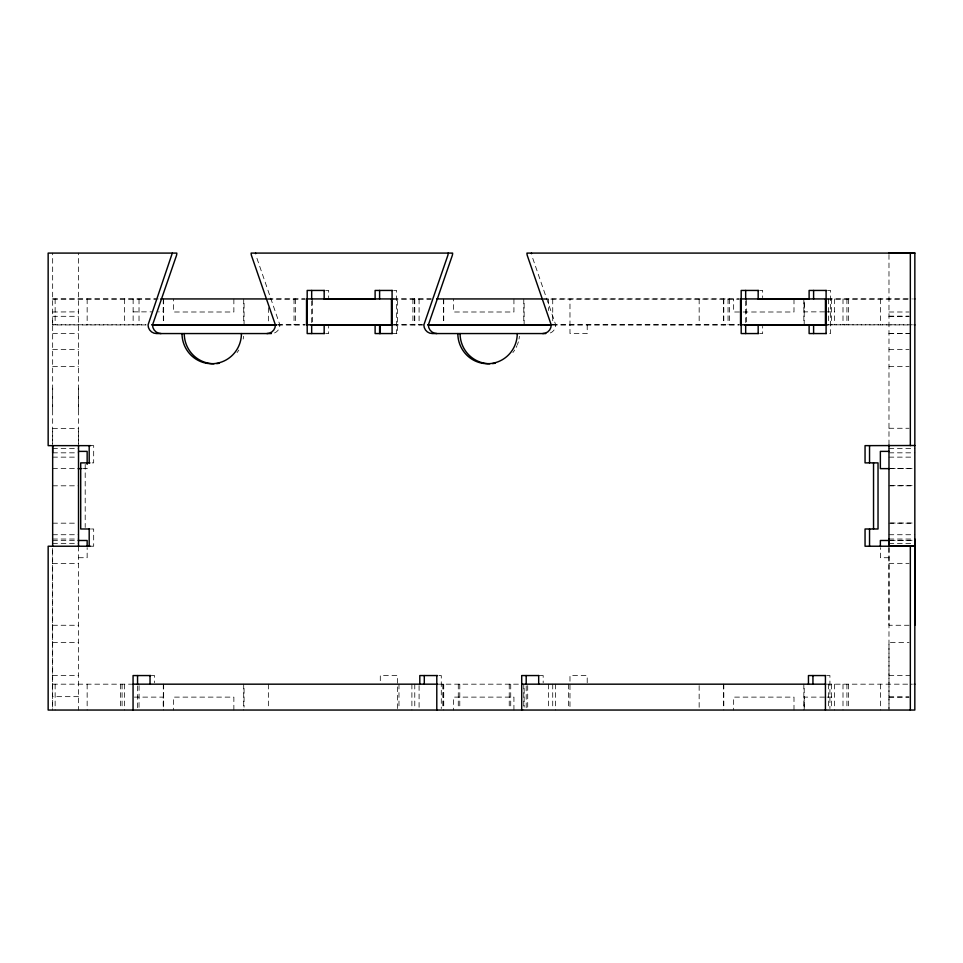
<?xml version="1.0" encoding="UTF-8"?>
<svg xmlns="http://www.w3.org/2000/svg" width="963" height="963" viewBox="0 0 963 963"><rect width="100%" height="100%" fill="white"/><g stroke="black" fill="none" stroke-linecap="round" stroke-linejoin="round"><path stroke-width="0.72" stroke-dasharray="4.82 3.61" d="M52.64 707.119L52.652 547.694L52.664 710.044M52.664 431.268L52.664 444.208L52.664 253.088M52.664 409.72L52.664 388.161M146.087 324.928L52.664 324.928L52.664 318.464M78.521 431.268L78.521 444.208L78.521 253.088M78.521 409.72L78.521 388.161M888.981 708.539L888.981 642.502L909.096 642.502M888.981 547.959L888.981 625.264L909.096 625.264M163.313 298.939L163.204 311.868L158.389 311.868M325.663 290.441L328.66 290.441L328.66 297.627M393.59 290.441L396.587 290.441L396.587 333.559M759.663 290.441L762.66 290.441L762.66 297.627M827.59 290.441L830.588 290.441L830.588 333.559L826.098 333.559M52.664 298.939L158.221 298.939M268.208 298.939L305.006 298.939M392.94 298.939L431.183 298.939M543.409 298.939L739.452 298.939M827.626 298.939L912.382 298.939M52.664 299.072L155.946 299.072M267.714 299.072L305.211 299.072M393.265 299.072L431.268 299.072M542.35 299.072L739.103 299.072M827 299.072L909.096 299.072M52.664 312L78.521 311.868M133.135 311.868L151.66 311.868M824.581 311.868L804.298 311.868L804.201 298.939M825.785 311.868L834.379 311.868M888.981 312L909.096 312M888.981 316.189L909.096 316.189M52.664 316.309L78.521 316.309M888.981 316.309L909.096 316.309M52.664 324.808L145.87 324.808M277.585 324.808L305.006 324.808M392.94 324.808L422.167 324.808M552.473 324.808L739.452 324.808M912.382 324.808L827.723 324.808L909.096 324.928M277.97 324.928L305.223 324.928M393.626 324.928L425.165 324.928M552.353 324.928L739.163 324.928M888.981 333.427L910.541 333.427M52.664 333.559L78.521 333.559M325.663 333.559L328.66 333.559L328.66 326.373M392.085 333.559L397.538 333.559L397.43 298.939M759.663 333.559L762.66 333.559L762.66 326.373M888.981 333.559L910.541 333.559M52.664 349.364L78.521 349.364M888.981 349.364L909.096 349.364M52.664 366.602L78.521 366.602M888.981 366.602L909.096 366.602M52.664 428.391L78.521 428.391M888.981 428.27L909.096 428.27M90.763 445.64L93.688 445.64L93.676 462.878L91.437 462.878M52.664 448.517L78.521 448.517M888.981 448.517L914.85 448.517M52.664 452.827L78.521 452.827M888.981 452.827L914.85 452.827M52.664 457.136L77.088 457.136M888.981 457.136L911.973 457.136M890.414 468.439L914.85 468.439M52.664 468.572L77.088 468.572M82.649 468.632L87.152 468.632L87.152 465.755M888.981 468.572L911.973 468.572M890.414 485.689L914.85 485.689M52.664 485.809L78.521 485.809M888.981 485.809L911.973 485.809M890.414 523.041L914.85 523.041M52.664 523.174L77.088 523.174M888.981 523.174L911.973 523.174M91.437 528.988L93.676 528.988L93.688 546.226L90.763 546.226M52.664 534.73L78.521 534.73M888.981 534.73L914.85 534.73M52.664 539.039L78.521 539.039M888.981 539.039L914.85 539.039M890.414 540.291L914.85 540.291M52.664 540.412L77.088 540.412M888.981 540.412L911.973 540.412M52.664 543.349L78.521 543.349M888.981 543.349L914.85 543.349M78.521 557.721L87.152 557.721L87.152 547.67M888.981 557.721L880.363 557.721L880.363 547.67M888.981 563.343L909.096 563.343M52.664 563.475L78.521 563.475M52.664 625.264L78.521 625.264M52.664 642.502L78.521 642.502M52.664 675.557L78.521 675.557M151.54 675.557L154.537 675.557L154.537 682.743M439.044 675.557L441.283 675.557L441.283 708.539M540.183 675.557L543.18 675.557L543.18 682.743M826.928 675.557L829.925 675.557L829.925 708.539M888.981 675.557L910.541 675.424M52.664 684.175L131.726 684.175M437.72 684.175L520.634 684.175M826.94 684.175L912.382 684.175M888.981 696.983L909.096 696.983M134.375 697.116L163.204 697.116L163.289 707.167M824.581 697.116L804.298 697.116L804.201 710.044L804.201 688.485M826.988 697.116L834.379 697.116M888.981 697.116L909.096 697.116M78.521 696.658L52.664 696.658M888.981 254.569L888.981 444.641M888.981 547.273L888.981 710.044M880.363 298.939L880.363 324.928M880.363 684.175L880.363 710.044M848.415 298.939L848.415 324.808M848.415 684.175L848.415 707.167M846.922 298.939L846.922 324.808M846.922 684.175L846.922 707.167M842.998 298.939L842.998 324.808M842.998 684.175L842.998 710.044M834.379 298.939L834.379 324.808M834.379 684.175L834.379 710.044M831.43 298.939L831.43 324.808M831.43 684.175L831.43 707.167M828.481 299.072L828.481 324.928M828.481 684.175L828.481 707.167M804.201 303.381L804.201 324.928M803.84 299.072L803.84 320.619M803.84 684.175L803.84 710.044M793.994 299.072L793.994 312L733.65 312L733.65 299.072M793.994 710.044L793.994 697.116L733.65 697.116L733.65 710.044M746.53 300.372L746.53 321.931M745.675 300.853L745.675 323.147M729.545 298.939L729.545 324.808M728.052 298.939L728.052 324.808M723.803 299.072L723.803 324.928M723.803 684.175L723.803 710.044M723.442 299.072L723.442 320.619M723.442 684.175L723.442 705.735M699.162 299.072L699.162 324.928M699.15 685.62L699.15 710.044M587.213 324.928L587.213 333.559L569.976 333.559L569.976 299.072M587.213 682.743L587.213 675.557L569.976 675.557L569.976 708.539M568.531 684.175L568.531 707.456M555.603 684.175L555.603 710.044M552.726 299.072L552.726 324.928M552.726 684.175L552.726 707.167M548.416 299.072L548.416 310.568M548.416 684.175L548.416 707.167M527.712 685.62L527.712 707.167M526.195 686.053L526.195 708.539M524.137 303.381L524.137 324.928M524.137 688.485L524.137 707.167M523.776 299.072L523.776 320.619M523.776 684.175L523.776 710.044M513.929 299.072L513.929 312L453.573 312L453.573 299.072M513.929 710.044L513.929 697.116L453.573 697.116L453.573 710.044M510.727 684.175L510.727 707.167M509.234 684.175L509.234 707.167M459.784 684.175L459.784 707.167M458.28 684.175L458.28 707.167M443.738 299.072L443.738 324.928M443.738 684.175L443.738 710.044M443.377 299.072L443.377 320.619M443.377 684.175L443.377 705.735M442.799 684.175L442.799 707.167M419.086 299.072L419.086 324.928M419.086 685.62L419.086 710.044M414.776 299.072L414.776 324.928M414.776 684.175L414.776 707.167M414.415 298.939L414.415 324.808M412.91 298.939L412.91 324.808M411.899 684.175L411.899 710.044M398.971 684.175L398.971 707.456M397.538 708.539L397.538 675.557L380.289 675.557L380.289 682.743M312.518 300.372L312.518 321.931M311.675 300.853L311.675 323.147M295.545 298.939L295.545 324.808M294.04 298.939L294.04 324.808M268.352 307.691L268.352 322.063M268.352 684.175L268.352 707.167M244.072 303.381L244.072 324.928M244.06 688.485L244.06 707.167M243.711 299.072L243.711 320.619M243.699 684.175L243.699 710.044M233.865 299.072L233.865 312L173.509 312L173.509 299.072M233.865 710.044L233.865 697.116L173.509 697.116L173.509 710.044M163.662 299.072L163.662 324.928M163.662 684.175L163.662 710.044M163.313 299.072L163.313 320.619M163.301 684.175L163.301 705.735M139.021 299.072L139.021 324.928M139.069 685.62L139.021 710.044M137.553 686.053L137.553 708.539M133.135 298.939L133.135 324.808M124.504 298.939L124.504 324.808M124.504 684.175L124.504 710.044M122.084 684.175L122.084 707.167M120.592 684.175L120.592 707.167M87.152 298.939L87.152 324.928M87.152 684.175L87.152 710.044M85.201 464.383L85.201 527.483M78.521 546.226L78.521 710.044M55.132 298.939L55.132 324.808M55.132 684.175L55.132 710.044M550.355 332.945A8.619 8.486 -89.9 0 0 555.723 324.928L531.805 255.556A8.438 8.33 -89.2 0 1 531.648 254.942M274.539 332.945A8.619 8.486 -90 0 0 279.896 324.928L255.989 255.556A8.643 8.511 90 0 1 255.833 254.942M519.382 336.268A30.178 29.721 89.9 0 1 519.009 339.048M518.359 341.853A30.178 29.721 89.9 0 1 517.42 344.658M517.035 345.597A30.178 29.721 89.9 0 1 516.192 347.414M514.663 350.063A30.178 29.721 89.9 0 1 512.858 352.566M243.567 336.268A30.178 29.721 -90 0 1 243.194 339.048M238.848 350.063A30.178 29.721 -90 0 1 237.042 352.578"/><path stroke-width="1.44" d="M52.664 452.827L52.664 445.64L52.664 546.226M89.186 462.878L89.198 445.64M869.541 546.226L869.541 528.988M888.981 546.478L888.981 539.039M914.85 625.264L914.85 539.039M172.317 253.088L148.049 324.928A8.619 8.486 -90 0 0 156.536 333.559L271.41 333.559M888.981 252.956L914.85 252.956L914.826 710.044L48.15 710.044L48.162 546.226L90.763 546.226M914.85 253.088L526.954 253.088A8.655 8.535 -89.5 0 0 527.303 255.556L551.233 324.928A8.619 8.486 90 0 1 542.735 333.559M324.411 290.441L307.185 290.441L307.185 333.559L324.411 333.559M392.338 290.441L375.113 290.441L375.113 299.072L324.17 299.072L324.17 290.441M758.411 290.441L741.185 290.441L741.185 333.559L758.411 333.559M826.338 290.441L809.113 290.441L809.113 299.072L758.17 299.072L758.17 290.441M160.809 298.939L267.1 298.939M393.024 298.939L306.535 298.939L306.535 324.808L392.122 324.808M436.636 298.939L542.338 298.939M827.073 298.939L740.535 298.939L740.535 324.808L826.23 324.808M914.224 298.939L914.85 298.939M427.921 324.808L551.342 324.808L428.174 324.928M914.224 324.808L914.85 324.928M311.013 324.928L392.603 324.928M744.856 324.928L827.422 324.928M392.338 333.559L375.113 333.559L375.113 324.928M545.78 333.559L432.363 333.559A8.619 8.486 90 0 1 423.864 324.928L447.783 255.556A8.631 8.523 89.7 0 0 448.156 253.088M826.338 333.559L809.113 333.559L809.113 324.928M90.763 445.64L48.162 445.64L48.15 253.088L176.807 253.088A8.631 8.511 -90 0 1 176.458 255.556L152.539 324.928A8.619 8.486 -90 0 0 161.026 333.559M914.85 445.508L865.051 445.64L865.051 462.878L878.027 462.878L878.027 528.988L865.051 528.988L865.051 546.226L914.826 546.226M78.521 451.382L87.152 451.382L87.152 464.322M888.981 451.382L880.363 451.382L880.363 468.632L889.355 468.632M89.932 462.878L80.711 462.878L80.711 528.988L89.932 528.988M78.147 468.632L81.145 468.632M78.147 540.484L87.152 540.484L87.152 546.226M889.355 540.484L880.363 540.484L880.363 546.226M888.981 546.105L914.85 546.105M150.794 675.557L133.063 675.557L133.063 710.044M437.539 675.557L419.808 675.557L419.808 684.175M538.931 675.557L521.705 675.557L521.705 710.044M825.676 675.557L808.451 675.557L808.451 684.175M133.075 684.175L437.346 684.175M521.717 684.175L825.929 684.175M914.224 684.175L914.85 684.175M460.073 333.559L460.194 336.268A30.178 29.721 89.9 0 0 489.794 363.725M531.456 253.088L531.468 253.702M869.541 445.64L869.541 462.878M89.186 528.988L89.198 546.226M910.336 253.088L910.336 445.64M910.336 546.226L910.336 710.044M888.981 444.966L888.981 546.394M873.537 462.878L873.537 528.988M826.098 290.441L826.098 333.559M825.447 298.939L825.447 324.808M825.423 675.557L825.423 710.044M813.603 290.441L813.603 299.072M813.603 324.928L813.603 333.559M812.941 675.557L812.941 684.175M758.17 324.928L758.17 333.559M745.675 290.441L745.675 299.361M745.675 324.639L745.675 333.559M538.678 675.557L538.678 684.175M526.195 675.557L526.195 684.549M436.793 675.557L436.793 710.044M424.298 675.557L424.298 684.175M392.085 290.441L392.085 333.559M391.447 298.939L391.447 324.808M380.289 324.928L380.289 333.559M379.603 290.441L379.603 299.072M379.603 324.928L379.603 333.559M324.17 324.928L324.17 333.559M311.675 290.441L311.675 299.361M311.675 324.639L311.675 333.559M150.035 675.557L150.035 684.175M137.553 675.557L137.553 684.549M78.521 445.436L78.521 546.226M517.263 333.559A30.178 29.721 90 0 1 487.543 363.725A30.178 29.721 90 0 1 457.834 333.559M436.853 333.547A8.619 8.486 90 0 1 428.354 324.928L452.273 255.556A8.667 8.535 -90 0 0 452.61 253.702L452.622 253.088L251.138 253.088A8.643 8.511 90 0 0 251.487 255.556L275.406 324.928A8.619 8.486 90 0 1 266.92 333.559M241.436 333.559A30.178 29.721 -90 0 1 211.728 363.725A30.178 29.721 -90 0 1 182.007 333.559M219.383 363.232A30.178 29.721 -90 0 1 216.639 363.617M213.967 363.737A30.178 29.721 -90 0 1 184.258 333.559M255.652 253.702A8.643 8.511 90 0 1 255.628 253.088M495.199 363.22A30.178 29.721 89.9 0 1 492.466 363.605M276.465 324.808L151.793 324.808L276.465 324.928"/></g></svg>
